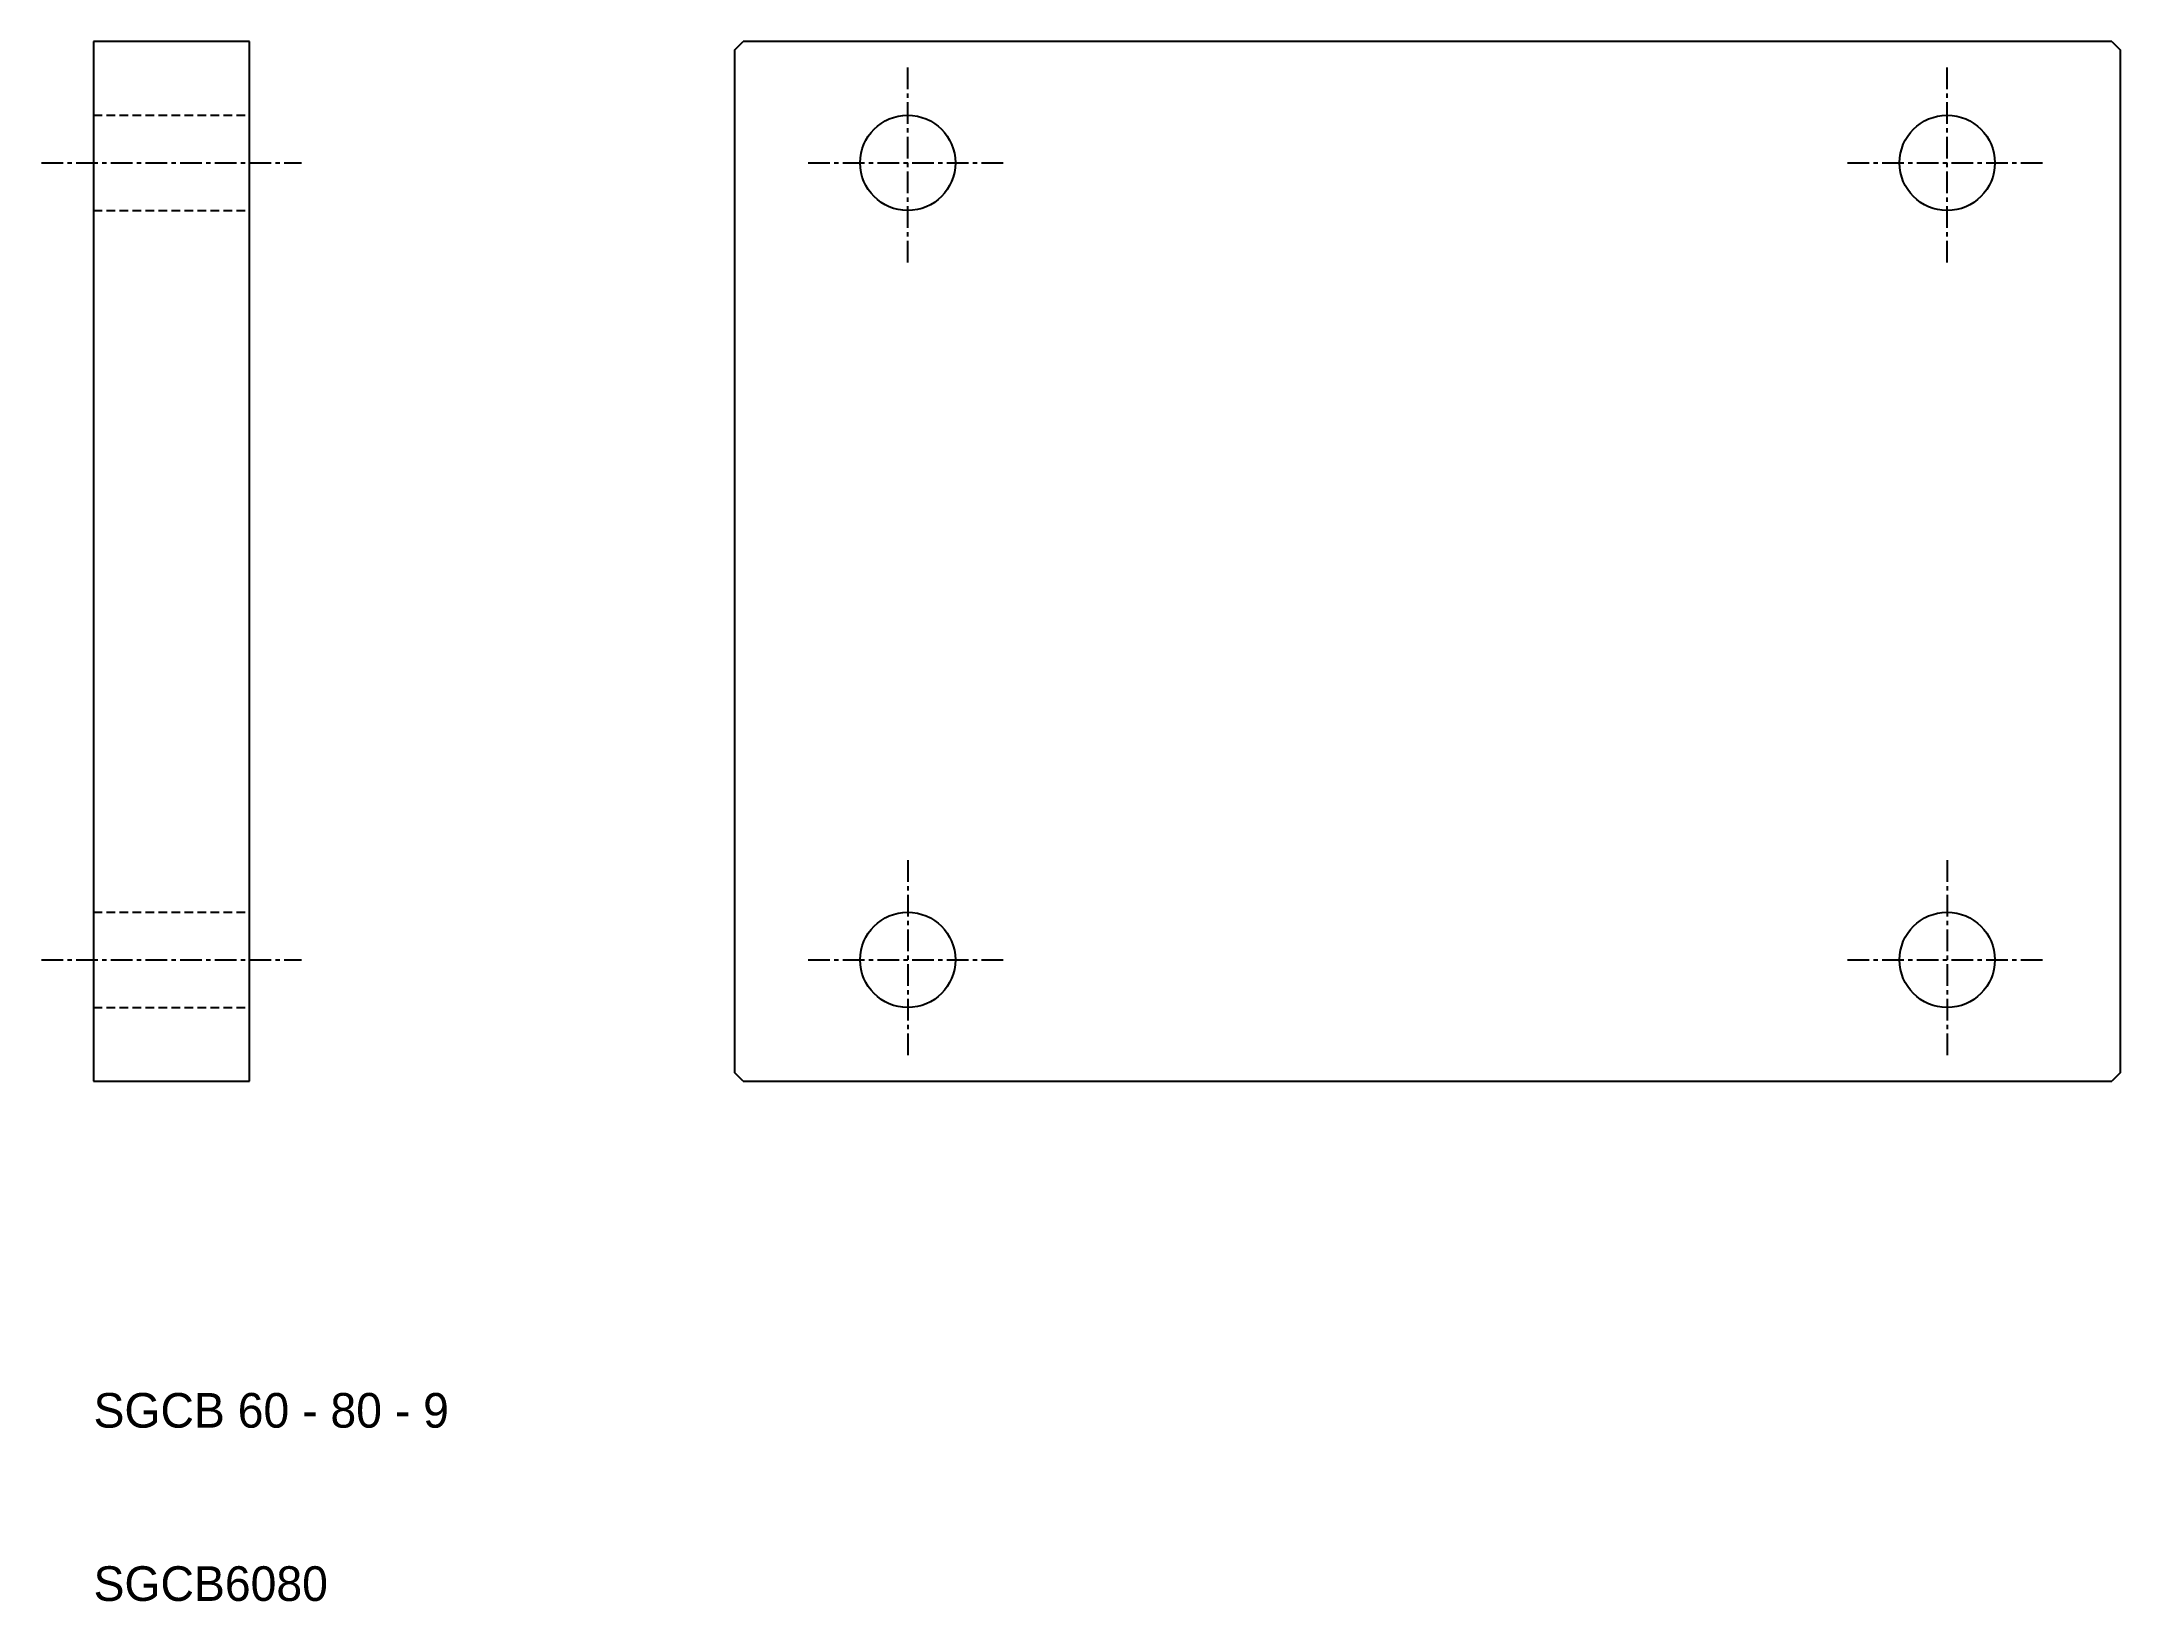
# Model space of a CAD drawing. Extents: x 7 to 127, y 10 to 100.
import ezdxf

# ---------------------------------------------------------------- set-up
doc = ezdxf.new("R2010")
doc.units = 0
doc.linetypes.add('CENTER', pattern=[2, 1.25, -0.25, 0.25, -0.25])
doc.linetypes.add('DASHED', pattern=[0.75, 0.5, -0.25])
doc.layers.get('0').update_dxf_attribs({"linetype": 'CONTINUOUS'})
doc.layers.add('CENTER', color=1, linetype='CENTER')

msp = doc.modelspace()

# ---------------------------------------------------------------- linework, layer by layer
at = {"color": 7, "linetype": 'CONTINUOUS'}
for p, q in [((10, 100), (10, 40)), ((19, 100), (10, 100)), ((19, 40), (19, 100)), ((47, 99.5), (47.5, 100)), ((126.5, 100), (47.5, 100)), ((126.5, 100), (127, 99.5)), ((47, 99.5), (47, 40.5)), ((127, 40.5), (127, 99.5)), ((10, 40), (19, 40)), ((47.5, 40), (47, 40.5)), ((47.5, 40), (126.5, 40)), ((127, 40.5), (126.5, 40))]:
    msp.add_line(p, q, dxfattribs=at)
at = {"color": 3, "linetype": 'DASHED'}
for p, q in [((10, 95.75), (19, 95.75)), ((10, 90.25), (19, 90.25)), ((10, 49.75), (19, 49.75)), ((10, 44.25), (19, 44.25))]:
    msp.add_line(p, q, dxfattribs=at)
at = {"color": 7, "linetype": 'CONTINUOUS'}
for centre in [(57, 93), (117, 93), (57, 47), (117, 47)]:
    msp.add_circle(centre, 2.75, dxfattribs=at)
at = {"layer": 'CENTER', "color": 1, "linetype": 'CENTER'}
for p, q in [((57, 87.25), (57, 98.75)), ((117, 87.25), (117, 98.75)), ((7, 93), (22, 93)), ((51.25, 93), (62.75, 93)), ((111.25, 93), (122.75, 93)), ((57, 52.75), (57, 41.25)), ((117, 52.75), (117, 41.25)), ((7, 47), (22, 47)), ((51.25, 47), (62.75, 47)), ((111.25, 47), (122.75, 47))]:
    msp.add_line(p, q, dxfattribs=at)

# ---------------------------------------------------------------- texts
at = {"color": 7, "linetype": 'CONTINUOUS'}
for s, p in [('SGCB 60 - 80 - 9', (10, 20)), ('SGCB6080', (10, 10))]:
    msp.add_text(s, height=2, dxfattribs=at).set_placement(p)

doc.saveas('drawing.dxf')
